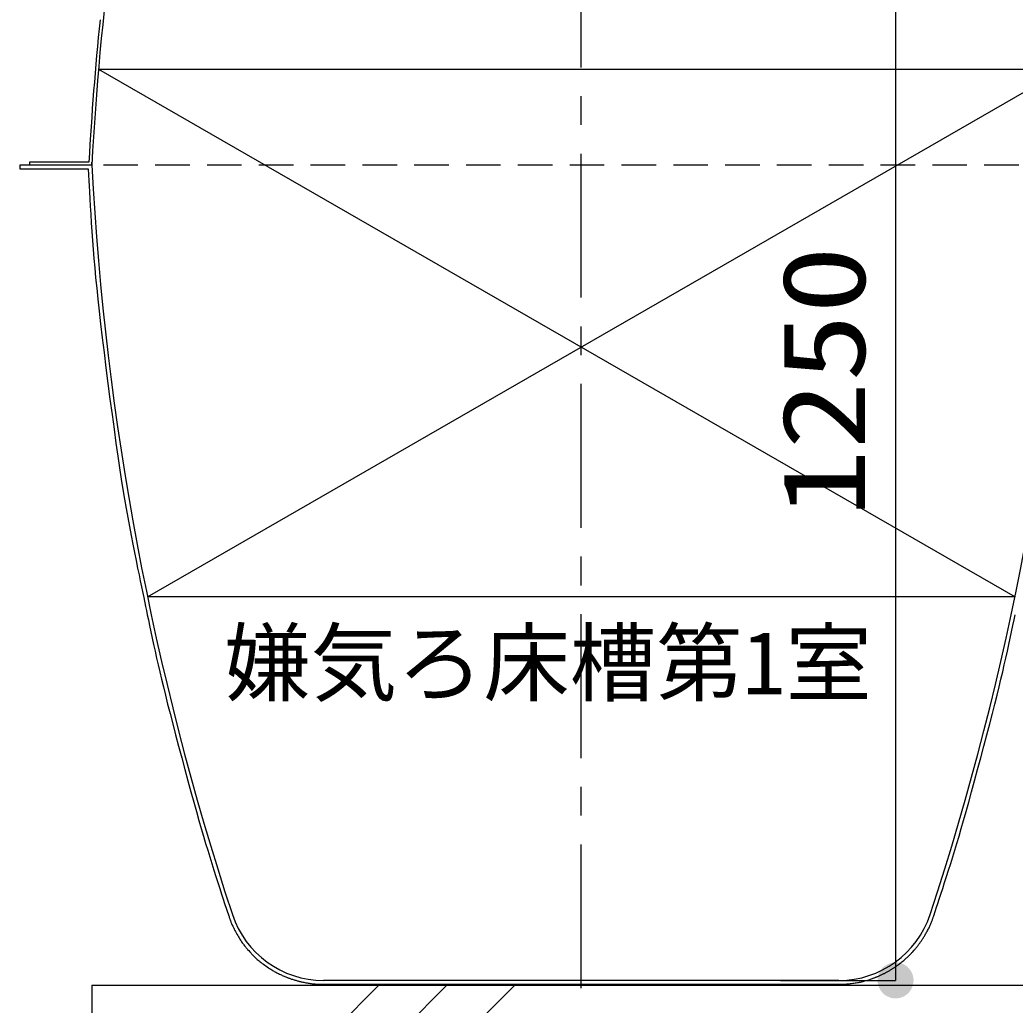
# Model space of a CAD drawing. Units: millimetres, scale not verified. Extents: x -8910 to 8910, y -6308 to 6308.
# Drawn here: x 798 to 1835, y -3271 to -2243 of the extents above; entities that cross this region are included whole.
import ezdxf
from ezdxf.enums import TextEntityAlignment as Align

# ---------------------------------------------------------------- set-up
doc = ezdxf.new("R2010")
doc.units = ezdxf.units.MM
doc.header["$LTSCALE"] = 30
doc.linetypes.add('CHAIN1', pattern=[8, 5, -1, 1, -1])
doc.linetypes.add('DASHED1', pattern=[1.8, 1.2, -0.6])
for name, color, linetype, lineweight in [('0-1_空気管', 3, 'Continuous', 25), ('0-2_機器', 2, 'Continuous', 25), ('1-2_00クル-フ-6寸法', 132, 'Continuous', 25)]:
    doc.layers.add(name, color=color, linetype=linetype, lineweight=lineweight)
doc.styles.add('ＭＳ ゴシック', font='')
doc.styles.get('ＭＳ ゴシック').set_extended_font_data('MS Gothic')

msp = doc.modelspace()

# ---------------------------------------------------------------- linework, layer by layer
at = {"layer": '0-1_空気管', "linetype": 'CHAIN1'}
msp.add_line((1382.7, -3252.96), (1382.7, -1369.61), dxfattribs=at)
at = {"layer": '0-1_空気管'}
for p, q in [((879.62, -2294.81), (1885.78, -2294.81)), ((879.62, -2294.81), (1834.76, -2844.81)), ((930.64, -2844.81), (1885.78, -2294.81)), ((797.7, -2394.81), (797.7, -2398.81)), ((872.7, -2394.81), (797.7, -2394.81)), ((807.7, -2391.61), (807.7, -2394.81)), ((869.67, -2391.61), (807.7, -2391.61)), ((872.7, -2394.81), (872.7, -2391.61)), ((923.13, -2828.24), (926.75, -2845.75)), ((1834.76, -2844.81), (930.64, -2844.81)), ((1651.32, -3244.81), (1114.08, -3244.81))]:
    msp.add_line(p, q, dxfattribs=at)
at = {"layer": '0-1_空気管', "linetype": 'DASHED1'}
msp.add_line((1892.7, -2394.81), (872.7, -2394.81), dxfattribs=at)
at = {"layer": '0-1_空気管'}
for points in [[(797.7, -2398.81), (868.91, -2398.81), (869.58, -2411.26)], [(869.58, -2411.26), (869.86, -2416.48), (870.2, -2422.73), (870.6, -2429.85), (871.05, -2437.7), (871.56, -2446.13), (872.12, -2455), (872.73, -2464.16), (873.38, -2473.46), (874.08, -2482.81), (874.85, -2492.31), (875.69, -2502.09), (876.63, -2512.31), (877.7, -2523.12), (878.9, -2534.65), (880.26, -2547.05), (881.79, -2560.47), (883.51, -2574.98), (885.38, -2590.37), (887.38, -2606.33), (889.46, -2622.59), (891.58, -2638.85), (893.7, -2654.83), (895.8, -2670.21), (897.83, -2684.73), (899.77, -2698.15), (901.61, -2710.56), (903.39, -2722.09), (905.12, -2732.89), (906.83, -2743.1), (908.51, -2752.87), (910.21, -2762.34), (911.93, -2771.65), (913.68, -2780.92), (915.44, -2790.02), (917.17, -2798.83), (918.84, -2807.2), (920.42, -2814.99), (921.86, -2822.05), (923.13, -2828.24)], [(926.75, -2845.75), (928.68, -2855.09), (929.49, -2859.01), (930.46, -2863.69), (931.58, -2869.03), (932.81, -2874.92), (934.15, -2881.24), (935.58, -2887.89), (937.06, -2894.75), (938.6, -2901.72), (940.16, -2908.72), (941.78, -2915.83), (943.48, -2923.14), (945.29, -2930.77), (947.25, -2938.83), (949.37, -2947.42), (951.69, -2956.66), (954.24, -2966.65), (957.03, -2977.44), (960.02, -2988.87), (963.14, -3000.73), (966.35, -3012.79), (969.58, -3024.85), (972.78, -3036.69), (975.89, -3048.09), (978.86, -3058.83), (981.62, -3068.76), (984.22, -3077.92), (986.66, -3086.43), (988.99, -3094.39), (991.22, -3101.91), (993.39, -3109.1), (995.53, -3116.07), (997.66, -3122.91), (999.81, -3129.72), (1001.94, -3136.41), (1004.02, -3142.88), (1006.01, -3149.03), (1007.87, -3154.75), (1009.57, -3159.93)], [(1750.11, -3177.34), (1753.09, -3168.28), (1754.34, -3164.48), (1755.83, -3159.93), (1757.53, -3154.75), (1759.39, -3149.03), (1761.38, -3142.88), (1763.46, -3136.41), (1765.59, -3129.72), (1767.74, -3122.91), (1769.87, -3116.07), (1772.01, -3109.1), (1774.18, -3101.91), (1776.41, -3094.39), (1778.74, -3086.43), (1781.18, -3077.92), (1783.78, -3068.76), (1786.55, -3058.83), (1789.51, -3048.09), (1792.62, -3036.69), (1795.82, -3024.85), (1799.05, -3012.79), (1802.26, -3000.73), (1805.39, -2988.87), (1808.37, -2977.44), (1811.16, -2966.65), (1813.71, -2956.66), (1816.03, -2947.42), (1818.15, -2938.83), (1820.11, -2930.77), (1821.92, -2923.14), (1823.62, -2915.83), (1825.24, -2908.72), (1826.81, -2901.72), (1828.34, -2894.75), (1829.82, -2887.89), (1831.25, -2881.24), (1832.59, -2874.92), (1833.83, -2869.03), (1834.94, -2863.69)], [(1009.57, -3159.93), (1011.06, -3164.48), (1015.29, -3177.34)], [(1015.29, -3177.34), (1015.62, -3178.33), (1015.76, -3178.75), (1015.93, -3179.25), (1016.12, -3179.82), (1016.33, -3180.44), (1016.56, -3181.11), (1016.81, -3181.82), (1017.08, -3182.54), (1017.35, -3183.28), (1017.64, -3184.01), (1017.94, -3184.76), (1018.26, -3185.53), (1018.61, -3186.34), (1019.01, -3187.19), (1019.44, -3188.11), (1019.93, -3189.11), (1020.48, -3190.2), (1021.09, -3191.38), (1021.75, -3192.64), (1022.46, -3193.96), (1023.19, -3195.31), (1023.94, -3196.66), (1024.69, -3197.99), (1025.44, -3199.28), (1026.16, -3200.5), (1026.85, -3201.64), (1027.52, -3202.69), (1028.15, -3203.67), (1028.78, -3204.59), (1029.38, -3205.46), (1029.98, -3206.29), (1030.58, -3207.09), (1031.19, -3207.86), (1031.8, -3208.62), (1032.41, -3209.37), (1033, -3210.08), (1033.57, -3210.75), (1034.11, -3211.37), (1034.6, -3211.93)], [(1743.66, -3192.76), (1744.18, -3191.81), (1744.67, -3190.87), (1745.14, -3189.95), (1745.58, -3189.06), (1745.99, -3188.2), (1746.39, -3187.34), (1746.76, -3186.5), (1747.11, -3185.67), (1747.45, -3184.85), (1747.78, -3184.02), (1748.09, -3183.2), (1748.39, -3182.38), (1748.68, -3181.59), (1748.94, -3180.83), (1749.18, -3180.13), (1749.4, -3179.49), (1749.58, -3178.93), (1750.11, -3177.34)], [(1729.15, -3213.79), (1729.64, -3213.24), (1729.85, -3213.01), (1730.09, -3212.73), (1730.37, -3212.41), (1730.68, -3212.06), (1731.01, -3211.68), (1731.35, -3211.28), (1731.71, -3210.86), (1732.07, -3210.44), (1732.42, -3210.01), (1732.77, -3209.57), (1733.13, -3209.12), (1733.49, -3208.66), (1733.86, -3208.17), (1734.24, -3207.66), (1734.64, -3207.13), (1735.04, -3206.56), (1735.47, -3205.96), (1735.91, -3205.33), (1736.36, -3204.7), (1736.79, -3204.06), (1737.22, -3203.43), (1737.63, -3202.82), (1738.02, -3202.25), (1738.37, -3201.72), (1738.69, -3201.25), (1738.97, -3200.81), (1739.24, -3200.39), (1739.51, -3199.97), (1739.78, -3199.53), (1740.07, -3199.05), (1740.39, -3198.51), (1740.75, -3197.89), (1741.16, -3197.19), (1741.61, -3196.4), (1742.1, -3195.55), (1742.61, -3194.65), (1743.14, -3193.72), (1743.66, -3192.76)], [(1034.6, -3211.93), (1035.03, -3212.41), (1036.25, -3213.79)], [(1036.25, -3213.79), (1037.18, -3214.84), (1037.57, -3215.28), (1038.03, -3215.8), (1038.57, -3216.4), (1039.16, -3217.05), (1039.81, -3217.75), (1040.49, -3218.47), (1041.21, -3219.22), (1041.95, -3219.96), (1042.7, -3220.7), (1043.47, -3221.44), (1044.28, -3222.18), (1045.13, -3222.93), (1046.03, -3223.69), (1046.98, -3224.47), (1048.01, -3225.29), (1049.11, -3226.14), (1050.29, -3227.02), (1051.54, -3227.93), (1052.83, -3228.85), (1054.14, -3229.77), (1055.43, -3230.66), (1056.7, -3231.52), (1057.91, -3232.33), (1059.05, -3233.08), (1060.08, -3233.74), (1061.04, -3234.34), (1061.93, -3234.88), (1062.78, -3235.39), (1063.61, -3235.85), (1064.45, -3236.3), (1065.3, -3236.74), (1066.19, -3237.19), (1067.14, -3237.65), (1068.14, -3238.13), (1069.15, -3238.6), (1070.17, -3239.08), (1071.18, -3239.54), (1072.16, -3239.98)], [(1712.02, -3229.28), (1712.71, -3228.76), (1713.48, -3228.19), (1714.31, -3227.56), (1715.18, -3226.88), (1716.07, -3226.18), (1716.98, -3225.46), (1717.88, -3224.74), (1718.76, -3224.03), (1719.6, -3223.34), (1720.39, -3222.67), (1721.12, -3222.04), (1721.82, -3221.42), (1722.47, -3220.82), (1723.1, -3220.24), (1723.69, -3219.66), (1724.27, -3219.09), (1724.84, -3218.51), (1725.39, -3217.94), (1725.93, -3217.37), (1726.45, -3216.81), (1726.94, -3216.28), (1727.38, -3215.78), (1727.79, -3215.32), (1728.15, -3214.93), (1729.15, -3213.79)], [(1686.99, -3242.5), (1687.72, -3242.24), (1688.38, -3242), (1688.97, -3241.78), (1689.53, -3241.56), (1690.07, -3241.35), (1690.61, -3241.12), (1691.17, -3240.89), (1691.77, -3240.63), (1692.41, -3240.35), (1693.1, -3240.04), (1693.82, -3239.72), (1694.56, -3239.39), (1695.3, -3239.05), (1696.03, -3238.71), (1696.74, -3238.38), (1697.41, -3238.06), (1698.04, -3237.76), (1698.62, -3237.47), (1699.19, -3237.19), (1699.74, -3236.9), (1700.3, -3236.6), (1700.87, -3236.29), (1701.46, -3235.96), (1702.09, -3235.59), (1702.78, -3235.19), (1703.5, -3234.77), (1704.26, -3234.32), (1705.02, -3233.87), (1705.78, -3233.41), (1706.52, -3232.95), (1707.24, -3232.51), (1707.91, -3232.09), (1708.53, -3231.69), (1709.12, -3231.31), (1709.67, -3230.94), (1710.23, -3230.57), (1710.79, -3230.17), (1711.38, -3229.75), (1712.02, -3229.28)], [(1072.16, -3239.98), (1073.09, -3240.39), (1073.96, -3240.76), (1074.74, -3241.1), (1075.45, -3241.4), (1076.12, -3241.67), (1076.75, -3241.92), (1077.38, -3242.16), (1078.01, -3242.39), (1078.66, -3242.62), (1079.36, -3242.86), (1080.11, -3243.11), (1080.92, -3243.38), (1081.76, -3243.65), (1082.61, -3243.92), (1083.46, -3244.19), (1084.3, -3244.45), (1085.11, -3244.7), (1085.88, -3244.93), (1086.59, -3245.14), (1087.26, -3245.33), (1087.92, -3245.5), (1088.57, -3245.67), (1089.25, -3245.84), (1089.96, -3246), (1090.74, -3246.17), (1091.6, -3246.35), (1092.55, -3246.55), (1093.58, -3246.76), (1094.68, -3246.97), (1095.81, -3247.18), (1096.97, -3247.39), (1098.12, -3247.6), (1099.26, -3247.79), (1100.35, -3247.96), (1101.39, -3248.11), (1102.37, -3248.25), (1103.3, -3248.36), (1104.2, -3248.46), (1105.07, -3248.54)], [(1112.53, -3248.81), (1652.9, -3248.81), (1653.38, -3248.81), (1653.89, -3248.8), (1654.45, -3248.8), (1655.04, -3248.79), (1655.65, -3248.77), (1656.26, -3248.75), (1656.89, -3248.73), (1657.52, -3248.69), (1658.18, -3248.65), (1658.87, -3248.6), (1659.61, -3248.53), (1660.42, -3248.46), (1661.3, -3248.36), (1662.26, -3248.25), (1663.32, -3248.11), (1664.46, -3247.96), (1665.65, -3247.8), (1666.87, -3247.63), (1668.1, -3247.44), (1669.32, -3247.25), (1670.51, -3247.06), (1671.64, -3246.86), (1672.69, -3246.67), (1673.69, -3246.47), (1674.64, -3246.27), (1675.56, -3246.06), (1676.46, -3245.84), (1677.36, -3245.6), (1678.28, -3245.34), (1679.23, -3245.06), (1680.22, -3244.76), (1681.24, -3244.44), (1682.27, -3244.11), (1683.3, -3243.77), (1684.31, -3243.43), (1685.26, -3243.1), (1686.17, -3242.79), (1686.99, -3242.5)], [(1105.07, -3248.54), (1105.91, -3248.61), (1106.74, -3248.66), (1107.56, -3248.71), (1108.37, -3248.74), (1109.17, -3248.77), (1109.95, -3248.78), (1110.68, -3248.8), (1111.37, -3248.8), (1111.99, -3248.81), (1112.53, -3248.81)]]:
    msp.add_lwpolyline(points, dxfattribs=at)
for centre, radius, start, end in [((3868.59, -2551.82), 3000, 168.01242, 177), ((-1103.19, -2551.82), 3000, 2.99998, 11.98755), ((3868.59, -2551.82), 3003.2, 174.10699, 176.94209), ((3868.59, -2237.8), 3000, 183, 198.226), ((-1103.19, -2237.8), 3000, 341.77399, 357), ((1114.08, -3144.81), 100, 198.226, 270), ((1651.32, -3144.81), 100, 270, 341.77399)]:
    msp.add_arc(centre, radius, start, end, dxfattribs=at)
at = {"layer": '0-2_機器'}
for p, q in [((872.7, -3249.81), (1892.7, -3249.81)), ((872.7, -3249.81), (872.7, -3349.81)), ((1071.91, -3349.81), (1171.91, -3249.81)), ((1142.62, -3349.81), (1242.62, -3249.81)), ((1213.33, -3349.81), (1313.33, -3249.81))]:
    msp.add_line(p, q, dxfattribs=at)
at = {"layer": '1-2_00クル-フ-6寸法', "color": 4}
for p in [(1710.29, -1994.81), (1590.29, -3244.81)]:
    msp.add_line(p, (1710.29, -3244.81), dxfattribs=at)
at = {"layer": '1-2_00クル-フ-6寸法'}
for points in [[(1710.29, -3244.81), (1693.32, -3236.82), (1694.46, -3234.76)], [(1710.29, -3244.81), (1694.46, -3234.76), (1695.84, -3232.85)], [(1710.29, -3244.81), (1695.84, -3232.85), (1697.45, -3231.14)], [(1710.29, -3244.81), (1697.45, -3231.14), (1699.27, -3229.64)], [(1710.29, -3244.81), (1699.27, -3229.64), (1701.25, -3228.38)], [(1710.29, -3244.81), (1701.25, -3228.38), (1703.39, -3227.37)], [(1710.29, -3244.81), (1703.39, -3227.37), (1705.62, -3226.65)], [(1710.29, -3244.81), (1705.62, -3226.65), (1707.94, -3226.2)], [(1710.29, -3244.81), (1707.94, -3226.2), (1710.29, -3226.06)], [(1710.29, -3244.81), (1710.29, -3226.06), (1712.64, -3226.2)], [(1710.29, -3244.81), (1712.64, -3226.2), (1714.95, -3226.65)], [(1710.29, -3244.81), (1714.95, -3226.65), (1717.19, -3227.37)], [(1710.29, -3244.81), (1717.19, -3227.37), (1719.32, -3228.38)], [(1710.29, -3244.81), (1719.32, -3228.38), (1721.31, -3229.64)], [(1710.29, -3244.81), (1721.31, -3229.64), (1723.12, -3231.14)], [(1710.29, -3244.81), (1723.12, -3231.14), (1724.73, -3232.85)], [(1710.29, -3244.81), (1724.73, -3232.85), (1726.12, -3234.76)], [(1710.29, -3244.81), (1726.12, -3234.76), (1727.25, -3236.82)], [(1710.29, -3244.81), (1691.57, -3243.63), (1691.87, -3241.29)], [(1710.29, -3244.81), (1691.57, -3245.98), (1691.57, -3243.63)], [(1710.29, -3244.81), (1691.87, -3248.32), (1691.57, -3245.98)], [(1710.29, -3244.81), (1691.87, -3241.29), (1692.46, -3239.01)], [(1710.29, -3244.81), (1692.46, -3250.6), (1691.87, -3248.32)], [(1710.29, -3244.81), (1692.46, -3239.01), (1693.32, -3236.82)], [(1710.29, -3244.81), (1693.32, -3252.79), (1692.46, -3250.6)], [(1710.29, -3244.81), (1694.46, -3254.85), (1693.32, -3252.79)], [(1710.29, -3244.81), (1695.84, -3256.76), (1694.46, -3254.85)], [(1710.29, -3244.81), (1697.45, -3258.47), (1695.84, -3256.76)], [(1710.29, -3244.81), (1699.27, -3259.98), (1697.45, -3258.47)], [(1710.29, -3244.81), (1701.25, -3261.24), (1699.27, -3259.98)], [(1710.29, -3244.81), (1703.39, -3262.24), (1701.25, -3261.24)], [(1710.29, -3244.81), (1705.62, -3262.97), (1703.39, -3262.24)], [(1710.29, -3244.81), (1707.94, -3263.41), (1705.62, -3262.97)], [(1710.29, -3244.81), (1710.29, -3263.56), (1707.94, -3263.41)], [(1710.29, -3244.81), (1727.25, -3236.82), (1728.12, -3239.01)], [(1710.29, -3244.81), (1728.12, -3239.01), (1728.71, -3241.29)], [(1710.29, -3244.81), (1728.71, -3241.29), (1729, -3243.63)], [(1710.29, -3244.81), (1729, -3243.63), (1729, -3245.98)], [(1710.29, -3244.81), (1712.64, -3263.41), (1710.29, -3263.56)], [(1710.29, -3244.81), (1714.95, -3262.97), (1712.64, -3263.41)], [(1710.29, -3244.81), (1717.19, -3262.24), (1714.95, -3262.97)], [(1710.29, -3244.81), (1719.32, -3261.24), (1717.19, -3262.24)], [(1710.29, -3244.81), (1721.31, -3259.98), (1719.32, -3261.24)], [(1710.29, -3244.81), (1723.12, -3258.47), (1721.31, -3259.98)], [(1710.29, -3244.81), (1724.73, -3256.76), (1723.12, -3258.47)], [(1710.29, -3244.81), (1726.12, -3254.85), (1724.73, -3256.76)], [(1710.29, -3244.81), (1727.25, -3252.79), (1726.12, -3254.85)], [(1710.29, -3244.81), (1728.12, -3250.6), (1727.25, -3252.79)], [(1710.29, -3244.81), (1728.71, -3248.32), (1728.12, -3250.6)], [(1710.29, -3244.81), (1729, -3245.98), (1728.71, -3248.32)]]:
    msp.add_solid(points, dxfattribs=at)

# ---------------------------------------------------------------- texts
at = {"layer": '0-1_空気管', "color": 4, "style": 'ＭＳ ゴシック'}
msp.add_text('嫌気ろ床槽第1室', height=65.98, dxfattribs=at).set_placement((1010.75, -2966.43), align=Align.BOTTOM_LEFT)
at = {"layer": '1-2_00クル-フ-6寸法', "color": 3, "style": 'ＭＳ ゴシック', "width": 1.2}
msp.add_text('1250', height=86.66, rotation=90, dxfattribs=at).set_placement((1704.44, -2762.09), align=Align.BOTTOM_LEFT)

doc.saveas('drawing.dxf')
